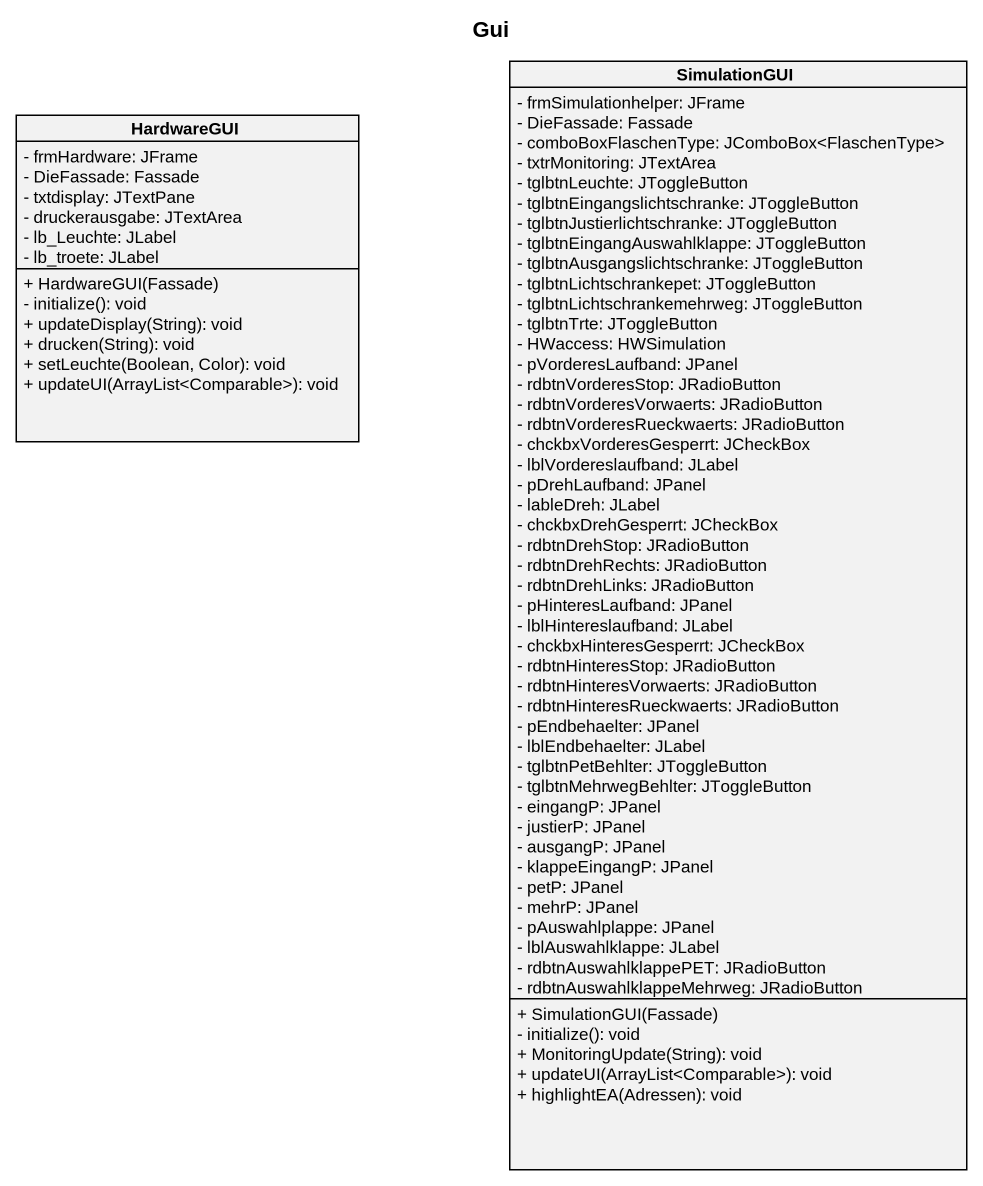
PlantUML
@startuml
title Gui
hide circle
hide empty members
skinparam classAttributeIconSize 0
class SimulationGUI {
  - frmSimulationhelper: JFrame
  - DieFassade: Fassade
  - comboBoxFlaschenType: JComboBox<FlaschenType>
  - txtrMonitoring: JTextArea
  - tglbtnLeuchte: JToggleButton
  - tglbtnEingangslichtschranke: JToggleButton
  - tglbtnJustierlichtschranke: JToggleButton
  - tglbtnEingangAuswahlklappe: JToggleButton
  - tglbtnAusgangslichtschranke: JToggleButton
  - tglbtnLichtschrankepet: JToggleButton
  - tglbtnLichtschrankemehrweg: JToggleButton
  - tglbtnTrte: JToggleButton
  - HWaccess: HWSimulation
  - pVorderesLaufband: JPanel
  - rdbtnVorderesStop: JRadioButton
  - rdbtnVorderesVorwaerts: JRadioButton
  - rdbtnVorderesRueckwaerts: JRadioButton
  - chckbxVorderesGesperrt: JCheckBox
  - lblVordereslaufband: JLabel
  - pDrehLaufband: JPanel
  - lableDreh: JLabel
  - chckbxDrehGesperrt: JCheckBox
  - rdbtnDrehStop: JRadioButton
  - rdbtnDrehRechts: JRadioButton
  - rdbtnDrehLinks: JRadioButton
  - pHinteresLaufband: JPanel
  - lblHintereslaufband: JLabel
  - chckbxHinteresGesperrt: JCheckBox
  - rdbtnHinteresStop: JRadioButton
  - rdbtnHinteresVorwaerts: JRadioButton
  - rdbtnHinteresRueckwaerts: JRadioButton
  - pEndbehaelter: JPanel
  - lblEndbehaelter: JLabel
  - tglbtnPetBehlter: JToggleButton
  - tglbtnMehrwegBehlter: JToggleButton
  - eingangP: JPanel
  - justierP: JPanel
  - ausgangP: JPanel
  - klappeEingangP: JPanel
  - petP: JPanel
  - mehrP: JPanel
  - pAuswahlplappe: JPanel
  - lblAuswahlklappe: JLabel
  - rdbtnAuswahlklappePET: JRadioButton
  - rdbtnAuswahlklappeMehrweg: JRadioButton
  + SimulationGUI(Fassade)
  - initialize(): void
  + MonitoringUpdate(String): void
  + updateUI(ArrayList<Comparable>): void
  + highlightEA(Adressen): void
}
class HardwareGUI {
  - frmHardware: JFrame
  - DieFassade: Fassade
  - txtdisplay: JTextPane
  - druckerausgabe: JTextArea
  - lb_Leuchte: JLabel
  - lb_troete: JLabel
  + HardwareGUI(Fassade)
  - initialize(): void
  + updateDisplay(String): void
  + drucken(String): void
  + setLeuchte(Boolean, Color): void
  + updateUI(ArrayList<Comparable>): void
}
@enduml
